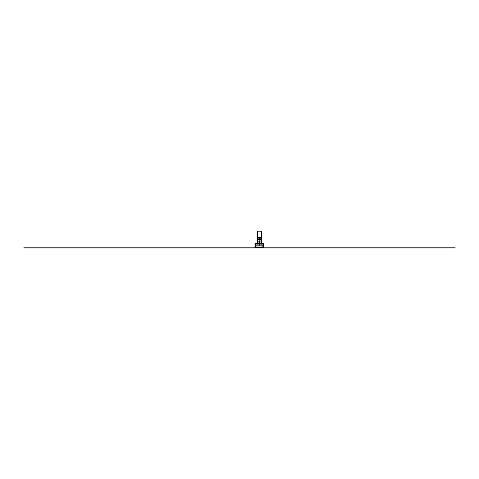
<?xml version="1.0" encoding="UTF-8"?>
<svg xmlns="http://www.w3.org/2000/svg" width="479" height="479" viewBox="0 0 479 479"><rect width="100%" height="100%" fill="white"/><g stroke="black" fill="none" stroke-linecap="round" stroke-linejoin="round"><path stroke-width="0.72" d="M257.325 237.584L261.504 237.584M257.325 237.931L261.504 237.931M258.888 238.889L259.935 238.889M257.672 239.266L261.151 239.266M257.672 239.62L261.151 239.62M259.211 239.644L259.612 239.644M258.977 241.661L259.846 241.661L259.582 242.081L258.977 241.907M255.235 243.853L263.588 243.853M255.582 245.2L263.24 245.2M255.235 247.332L263.588 247.332M23.95 247.685L455.05 247.685M263.588 247.685L263.588 243.506L255.235 243.506L255.235 247.685M263.24 243.506L263.24 247.685M263.157 245.2L263.157 247.248L255.672 247.248L255.672 245.2M261.504 243.853L261.504 231.315L257.325 231.315L257.325 243.853M261.504 247.332L261.504 247.685M261.414 231.315L261.414 237.5L257.409 237.5L257.409 231.315M261.151 237.931L261.151 243.853M261.151 247.332L261.151 247.685M260.283 239.266L260.283 239.62M259.935 239.266L259.935 239.62M259.42 237.847L259.42 245.152M259.067 241.661L259.007 241.961M258.888 239.266L258.888 239.62M258.54 239.266L258.54 239.62M257.672 237.931L257.672 243.853M257.672 247.332L257.672 247.685M257.325 247.332L257.325 247.685M255.582 243.506L255.582 247.685"/></g></svg>
